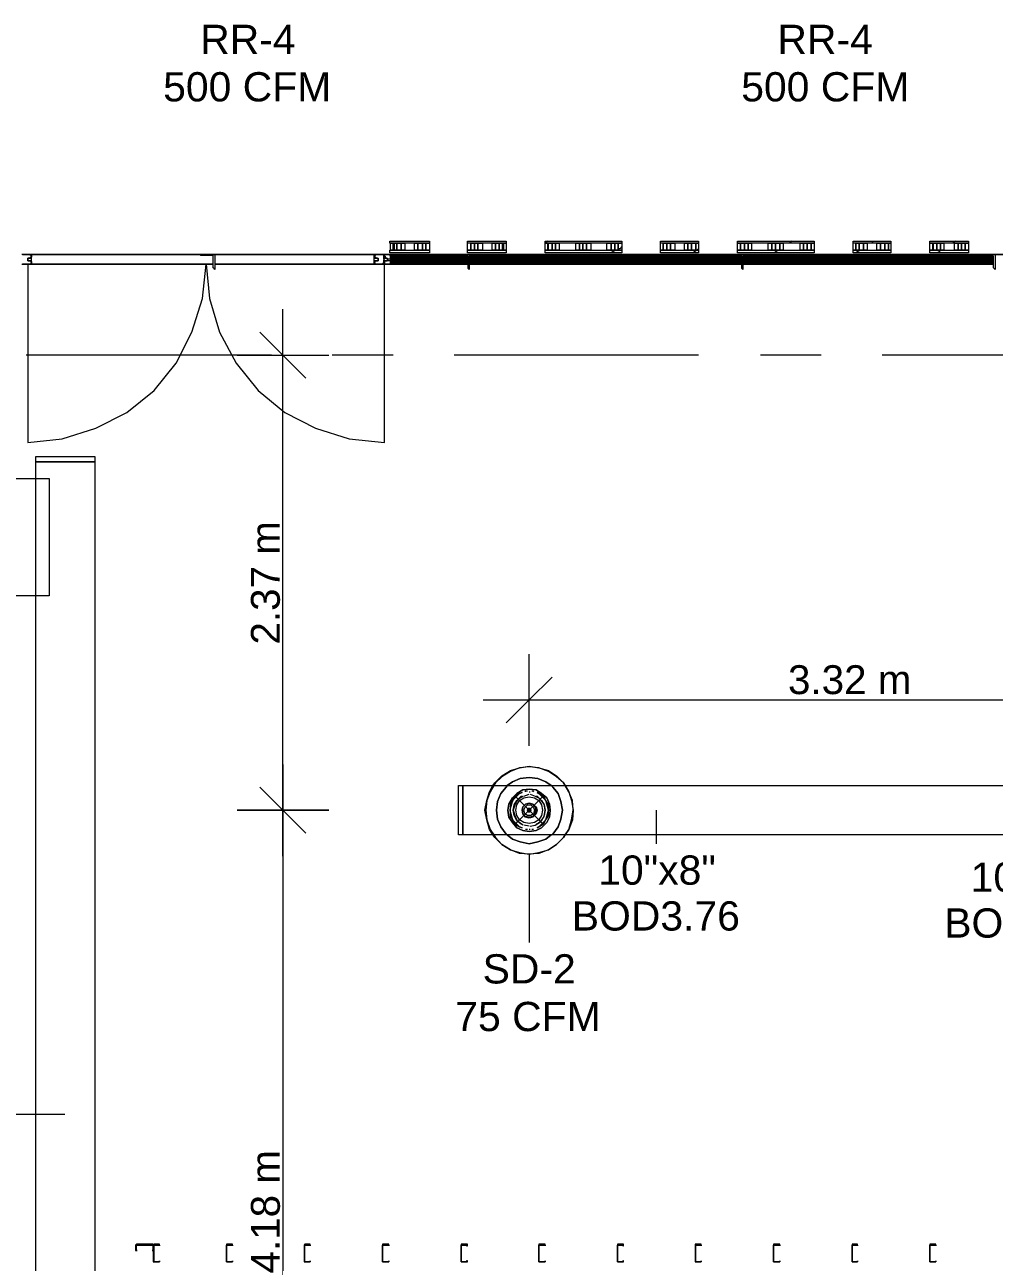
# Model space of a CAD drawing. Header units: metres. Extents: x -2 to 237, y -8 to 52.
# Drawn here: x 37.57 to 42.6, y 27.64 to 34.07 of the extents above; entities that cross this region are included whole.
import ezdxf

# ---------------------------------------------------------------- set-up
doc = ezdxf.new("R2010")
doc.units = ezdxf.units.M
doc.layers.add('HVAC - Ductos', color=5, linetype='Continuous', lineweight=0)
doc.layers.add('PDF2_Text', color=7, linetype='Continuous', lineweight=0)
doc.layers.add('PDF2_Geometry', color=7, linetype='Continuous', lineweight=0, true_color=0xaaaaaa)
doc.layers.add('PDF2_Solid Fills', color=7, linetype='Continuous', lineweight=0, true_color=0xffffff)
doc.styles.add('PDF Helvetica', font='')
doc.styles.get('PDF Helvetica').set_extended_font_data('Helvetica')

msp = doc.modelspace()

# ---------------------------------------------------------------- hatches: boundary and pattern name
at = {"layer": 'PDF2_Solid Fills', "lineweight": 0, "transparency": 33554559}
h = msp.add_hatch(color=256, dxfattribs=at)
h.paths.add_polyline_path([(38.2423, 27.7329), (38.2698, 27.7283), (38.2698, 27.7329)])
h.paths.add_polyline_path([(38.2423, 27.7283), (38.2377, 27.7283), (38.2377, 27.6413)])

# ---------------------------------------------------------------- linework, layer by layer
at = {"layer": 'HVAC - Ductos', "lineweight": 0}
for points in [[(38.9112, 29.7488), (38.9112, 32.5895)], [(38.7921, 32.4704), (38.9112, 32.3513), (39.0304, 32.2321)], [(38.673, 32.3513), (38.9112, 32.3513), (39.1495, 32.3513)], [(40.1895, 30.3216), (40.1895, 30.5599), (40.1895, 30.7981)], [(40.3087, 30.679), (40.1895, 30.5599), (40.0704, 30.4407)], [(39.9513, 30.5599), (43.5113, 30.5599), (45.6876, 30.5599), (46.668, 30.5599)], [(38.9112, 30.2254), (38.9112, 25.575)], [(40.0017, 30.1154), (40.0108, 30.1292), (40.0475, 30.1658), (40.0933, 30.1933), (40.1391, 30.207), (40.1895, 30.2162), (40.2399, 30.207), (40.2903, 30.1933), (40.3315, 30.1658), (40.3682, 30.1292), (40.3774, 30.1154), (40.3682, 30.1292), (40.3315, 30.1612), (40.2903, 30.1888), (40.2399, 30.207), (40.1895, 30.2116), (40.1391, 30.207), (40.0933, 30.1888), (40.0475, 30.1612), (40.0154, 30.1292), (40.0062, 30.1154)], [(40.0017, 29.8589), (39.9834, 29.8863), (39.9696, 29.9367), (39.9604, 29.9871), (39.9696, 30.0375), (39.9834, 30.0834), (40.0017, 30.1154)], [(40.0062, 30.1154), (39.988, 30.0834), (39.9696, 30.0375), (39.965, 29.9871), (39.9696, 29.9367), (39.988, 29.8863), (40.0062, 29.8589)], [(40.1712, 30.0834), (40.1712, 30.088), (40.1803, 30.088)], [(40.2033, 30.088), (40.2079, 30.088), (40.2125, 30.0834)], [(40.0933, 30.0192), (40.0979, 30.0283)], [(40.1025, 30.0329), (40.1071, 30.0375)], [(40.13, 30.0421), (40.1163, 30.0192), (40.1071, 29.9871), (40.1117, 30.0146), (40.1254, 30.0375), (40.1483, 30.0604), (40.1529, 30.0604)], [(40.1117, 30.0467), (40.1117, 30.0513), (40.1163, 30.0559)], [(40.1345, 30.0467), (40.1575, 30.0604)], [(40.162, 30.0604), (40.1895, 30.0696)], [(40.1895, 30.0834), (40.1941, 30.0834)], [(40.1941, 30.0696), (40.2216, 30.0604), (40.2491, 30.0467)], [(40.2262, 30.0604), (40.2307, 30.0604), (40.2537, 30.0375), (40.2674, 30.0146), (40.272, 29.9871), (40.2674, 30.0192), (40.2491, 30.0421)], [(40.2674, 30.0559), (40.2674, 30.0513), (40.272, 30.0467)], [(40.2766, 30.0375), (40.2766, 30.0329)], [(40.2811, 30.0283), (40.2857, 30.0192)], [(40.0933, 30.0192), (40.0933, 30.0192)], [(40.0979, 29.9459), (40.0933, 29.9505), (40.0933, 29.9551)], [(40.1529, 29.9139), (40.1483, 29.9139), (40.1254, 29.9321), (40.1117, 29.9597), (40.1071, 29.9871), (40.1163, 29.9551), (40.13, 29.9276)], [(40.1941, 29.9047), (40.2216, 29.9093), (40.2491, 29.9276), (40.2674, 29.9551), (40.272, 29.9871), (40.2674, 29.9597), (40.2537, 29.9321), (40.2307, 29.9139), (40.2262, 29.9139)], [(40.2857, 29.9551), (40.2857, 29.9505), (40.2811, 29.9459)], [(40.2857, 30.0192), (40.2857, 30.0192)], [(40.8493, 29.9871), (40.8493, 29.8131)], [(40.1071, 29.9367), (40.1025, 29.9367)], [(40.1163, 29.9184), (40.1117, 29.923), (40.1117, 29.9276)], [(40.1575, 29.9093), (40.1345, 29.9276)], [(40.1895, 29.9047), (40.162, 29.9093)], [(40.272, 29.9276), (40.2674, 29.923), (40.2674, 29.9184)], [(40.2766, 29.9367), (40.2766, 29.9367)], [(40.0062, 29.8589), (40.0154, 29.8451), (40.0475, 29.8085), (40.0933, 29.781), (40.1391, 29.7672), (40.1895, 29.758), (40.2399, 29.7672), (40.2903, 29.781), (40.3315, 29.8085), (40.3682, 29.8451), (40.3774, 29.8589), (40.3682, 29.8451), (40.3315, 29.8085), (40.2903, 29.781), (40.2399, 29.7626), (40.1895, 29.758), (40.1391, 29.7626), (40.0933, 29.781), (40.0475, 29.8085), (40.0108, 29.8451), (40.0017, 29.8589)], [(40.1712, 29.8863), (40.1712, 29.8863)], [(40.1803, 29.8863), (40.1712, 29.8863)], [(40.1941, 29.8863), (40.1895, 29.8863)], [(40.2125, 29.8863), (40.2079, 29.8863), (40.2033, 29.8863)], [(40.1895, 29.758), (40.1895, 29.2999)], [(37.7796, 28.4065), (36.9319, 28.4065)]]:
    msp.add_lwpolyline(points, dxfattribs=at)
for points in [[(37.9353, 31.7969), (37.6284, 31.7969), (37.6284, 31.8244), (37.9353, 31.8244)], [(37.6284, 25.1168), (37.6284, 31.7969), (37.9353, 31.7969), (37.9353, 25.1168)], [(37.2572, 31.7099), (37.6971, 31.7099), (37.6971, 31.1005), (37.2572, 31.1005)], [(40.3041, 30.1154), (40.2766, 30.1338), (40.2353, 30.1521), (40.1895, 30.1566), (40.1437, 30.1521), (40.1025, 30.1338), (40.075, 30.1154), (40.1025, 30.1338), (40.1437, 30.1521), (40.1895, 30.1566), (40.2353, 30.1521), (40.2766, 30.1338)], [(39.0304, 29.868), (38.9112, 29.9871), (38.7921, 30.1063), (38.9112, 29.9871)], [(39.8459, 30.1154), (39.8459, 29.8589), (39.823, 29.8589), (39.823, 30.1154)], [(43.0073, 29.8589), (39.8459, 29.8589), (39.8459, 30.1154), (43.0073, 30.1154)], [(40.0246, 30.0329), (40.0429, 30.0742), (40.0704, 30.1063), (40.075, 30.1154), (40.0704, 30.1063), (40.0429, 30.0742), (40.0246, 30.0329), (40.02, 29.9871), (40.0246, 29.9413), (40.02, 29.9871)], [(40.1254, 30.0742), (40.1025, 30.0513), (40.0842, 30.0192), (40.0796, 29.9871), (40.0842, 29.9505), (40.0796, 29.9871), (40.0842, 30.0192), (40.1025, 30.0513), (40.1254, 30.0742), (40.1575, 30.0925), (40.1895, 30.0971), (40.2262, 30.0925), (40.1895, 30.0971), (40.1575, 30.0925)], [(40.2995, 29.9871), (40.2949, 30.0192), (40.2811, 30.0513), (40.2537, 30.0742), (40.2262, 30.0925), (40.2537, 30.0742), (40.2811, 30.0513), (40.2949, 30.0192), (40.2995, 29.9871), (40.2949, 29.9505)], [(40.3132, 30.1063), (40.3407, 30.0742), (40.3545, 30.0329), (40.3636, 29.9871), (40.3545, 29.9413), (40.3407, 29.9001), (40.3132, 29.8635), (40.3041, 29.8589), (40.3132, 29.8635), (40.3407, 29.9001), (40.3545, 29.9413), (40.3636, 29.9871), (40.3545, 30.0329), (40.3407, 30.0742), (40.3132, 30.1063), (40.3041, 30.1154)], [(40.3958, 30.0834), (40.4094, 30.0375), (40.4186, 29.9871), (40.414, 29.9367), (40.3958, 29.8863), (40.3774, 29.8589), (40.3958, 29.8863), (40.4094, 29.9367), (40.4186, 29.9871), (40.414, 30.0375), (40.3958, 30.0834), (40.3774, 30.1154)], [(40.0933, 29.9871), (40.0933, 30.0101), (40.1025, 30.0375), (40.1208, 30.0559), (40.1391, 30.0742), (40.1529, 30.0788), (40.1391, 30.0742), (40.1163, 30.0604), (40.1025, 30.0375), (40.0933, 30.0146), (40.0887, 29.9871), (40.0933, 29.9597), (40.1025, 29.9367), (40.1163, 29.9139), (40.1391, 29.9001), (40.1529, 29.8955), (40.1391, 29.9001), (40.1208, 29.9184), (40.1025, 29.9367), (40.0933, 29.9597)], [(40.1254, 30.0146), (40.1391, 30.0375), (40.162, 30.0513), (40.1895, 30.0559), (40.217, 30.0513), (40.2399, 30.0375), (40.2537, 30.0146), (40.2583, 29.9871), (40.2537, 29.9597), (40.2399, 29.9367), (40.217, 29.923), (40.1895, 29.9184), (40.162, 29.923), (40.1391, 29.9367), (40.1254, 29.9597), (40.1208, 29.9871)], [(40.1575, 30.0055), (40.1529, 29.9871), (40.1575, 30.0055), (40.1712, 30.0192), (40.1895, 30.0237), (40.2079, 30.0192), (40.2262, 30.0055), (40.2307, 29.9871), (40.2216, 30.0055), (40.2079, 30.0192), (40.1895, 30.0237), (40.1712, 30.0192)], [(40.1575, 30.0055), (40.1529, 29.9871), (40.1575, 30.0055), (40.1712, 30.0192), (40.1895, 30.0237), (40.2079, 30.0192), (40.2216, 30.0055), (40.2262, 29.9871), (40.2216, 30.0055), (40.2079, 30.0192), (40.1895, 30.0237), (40.1712, 30.0192)], [(40.2307, 29.8955), (40.2399, 29.9001), (40.2629, 29.9139), (40.2766, 29.9367), (40.2903, 29.9597), (40.2903, 29.9871), (40.2903, 30.0146), (40.2766, 30.0375), (40.2629, 30.0604), (40.2399, 30.0742), (40.2307, 30.0788), (40.2399, 30.0742), (40.2583, 30.0559), (40.2766, 30.0375), (40.2857, 30.0101), (40.2903, 29.9871), (40.2857, 29.9597), (40.2766, 29.9367), (40.2583, 29.9184), (40.2399, 29.9001)], [(39.1495, 29.9871), (38.9112, 29.9871), (38.673, 29.9871), (38.9112, 29.9871)], [(40.2216, 29.9688), (40.2307, 29.9871), (40.2262, 29.9688), (40.2079, 29.9505), (40.1895, 29.9459), (40.1712, 29.9505), (40.1575, 29.9688), (40.1529, 29.9871), (40.1575, 29.9688), (40.1712, 29.9551), (40.1895, 29.9505), (40.2079, 29.9551)], [(40.2216, 29.9688), (40.2262, 29.9871), (40.2216, 29.9688), (40.2079, 29.9551), (40.1895, 29.9505), (40.1712, 29.9551), (40.1575, 29.9688), (40.1529, 29.9871), (40.1575, 29.9688), (40.1712, 29.9551), (40.1895, 29.9505), (40.2079, 29.9551)], [(40.1666, 30.0009), (40.1803, 30.0146), (40.1987, 30.0146), (40.2125, 30.0009), (40.217, 29.9871), (40.2125, 29.9688), (40.1987, 29.9597), (40.1803, 29.9597), (40.1666, 29.9688), (40.162, 29.9871)], [(40.1849, 29.9963), (40.1803, 29.9871), (40.1849, 29.9963), (40.1941, 29.9963), (40.1987, 29.9871), (40.1941, 29.9963)], [(40.1941, 29.978), (40.1987, 29.9871), (40.1941, 29.978), (40.1849, 29.978), (40.1803, 29.9871), (40.1849, 29.978)], [(40.0704, 29.8635), (40.0429, 29.9001), (40.0246, 29.9413), (40.0429, 29.9001), (40.0704, 29.8635), (40.075, 29.8589)], [(40.1025, 29.923), (40.1254, 29.8955), (40.1575, 29.8817), (40.1254, 29.8955), (40.1025, 29.923), (40.0842, 29.9505)], [(40.2262, 29.8817), (40.2537, 29.8955), (40.2811, 29.923), (40.2949, 29.9505), (40.2811, 29.923), (40.2537, 29.8955), (40.2262, 29.8817), (40.1895, 29.8772), (40.1575, 29.8817), (40.1895, 29.8772)], [(40.075, 29.8589), (40.1025, 29.8359), (40.1437, 29.8222), (40.1895, 29.8131), (40.2353, 29.8222), (40.2766, 29.8359), (40.3041, 29.8589), (40.2766, 29.8359), (40.2353, 29.8222), (40.1895, 29.8131), (40.1437, 29.8222), (40.1025, 29.8359)]]:
    msp.add_lwpolyline(points, close=True, dxfattribs=at)
at = {"layer": 'PDF2_Geometry', "lineweight": 0}
for points in [[(39.4656, 32.9332), (39.4656, 32.9423), (39.6718, 32.9423), (39.6718, 32.9332)], [(39.4702, 32.9332), (39.4885, 32.9332), (39.4885, 32.8965), (39.4702, 32.8965)], [(39.5023, 32.9332), (39.5023, 32.8965), (39.484, 32.8965), (39.484, 32.9332)], [(39.5252, 32.9332), (39.5252, 32.8965), (39.5023, 32.8965), (39.5023, 32.9332)], [(39.5435, 32.9332), (39.5435, 32.8965), (39.5252, 32.8965), (39.5252, 32.9332)], [(39.6122, 32.9332), (39.6122, 32.8965), (39.5939, 32.8965), (39.5939, 32.9332)], [(39.6351, 32.9332), (39.6351, 32.8965), (39.6122, 32.8965), (39.6122, 32.9332)], [(39.6535, 32.9332), (39.6535, 32.8965), (39.6351, 32.8965), (39.6351, 32.9332)], [(39.6535, 32.9332), (39.6718, 32.9332), (39.6718, 32.8965), (39.6535, 32.8965)], [(39.8688, 32.9332), (39.8688, 32.9423), (40.0704, 32.9423), (40.0704, 32.9332)], [(39.9054, 32.9332), (39.9054, 32.8965), (39.8871, 32.8965), (39.8871, 32.9332)], [(39.9238, 32.9332), (39.9238, 32.8965), (39.9054, 32.8965), (39.9054, 32.9332)], [(39.9467, 32.9332), (39.9467, 32.8965), (39.9238, 32.8965), (39.9238, 32.9332)], [(40.0154, 32.9332), (40.0154, 32.8965), (39.9971, 32.8965), (39.9971, 32.9332)], [(40.0338, 32.9332), (40.0338, 32.8965), (40.0154, 32.8965), (40.0154, 32.9332)], [(40.0566, 32.9332), (40.0566, 32.8965), (40.0338, 32.8965), (40.0338, 32.9332)], [(40.0521, 32.9332), (40.0704, 32.9332), (40.0704, 32.8965), (40.0521, 32.8965)], [(40.272, 32.9332), (40.272, 32.9423), (40.6707, 32.9423), (40.6707, 32.9332)], [(40.272, 32.9332), (40.2857, 32.9332), (40.2857, 32.8965), (40.272, 32.8965)], [(40.3087, 32.9332), (40.3087, 32.8965), (40.2903, 32.8965), (40.2903, 32.9332)], [(40.327, 32.9332), (40.327, 32.8965), (40.3087, 32.8965), (40.3087, 32.9332)], [(40.3453, 32.9332), (40.3453, 32.8965), (40.327, 32.8965), (40.327, 32.9332)], [(40.4507, 32.9332), (40.4507, 32.8965), (40.4324, 32.8965), (40.4324, 32.9332)], [(40.469, 32.9332), (40.469, 32.8965), (40.4507, 32.8965), (40.4507, 32.9332)], [(40.4874, 32.9332), (40.4874, 32.8965), (40.469, 32.8965), (40.469, 32.9332)], [(40.5102, 32.9332), (40.5102, 32.8965), (40.4874, 32.8965), (40.4874, 32.9332)], [(40.6156, 32.9332), (40.6156, 32.8965), (40.5927, 32.8965), (40.5927, 32.9332)], [(40.634, 32.9332), (40.634, 32.8965), (40.6156, 32.8965), (40.6156, 32.9332)], [(40.6523, 32.9332), (40.6523, 32.8965), (40.634, 32.8965), (40.634, 32.9332)], [(40.6523, 32.9332), (40.6707, 32.9332), (40.6707, 32.8965), (40.6523, 32.8965)], [(40.8722, 32.9332), (40.8722, 32.9423), (41.0692, 32.9423), (41.0692, 32.9332)], [(40.9043, 32.9332), (40.9043, 32.8965), (40.8859, 32.8965), (40.8859, 32.9332)], [(40.9226, 32.9332), (40.9226, 32.8965), (40.9043, 32.8965), (40.9043, 32.9332)], [(40.9456, 32.9332), (40.9456, 32.8965), (40.9226, 32.8965), (40.9226, 32.9332)], [(41.0142, 32.9332), (41.0142, 32.8965), (40.9959, 32.8965), (40.9959, 32.9332)], [(41.0326, 32.9332), (41.0326, 32.8965), (41.0142, 32.8965), (41.0142, 32.9332)], [(41.0554, 32.9332), (41.0554, 32.8965), (41.0326, 32.8965), (41.0326, 32.9332)], [(41.0554, 32.9332), (41.0692, 32.9332), (41.0692, 32.8965), (41.0554, 32.8965)], [(41.2708, 32.9332), (41.2708, 32.9423), (41.6694, 32.9423), (41.6694, 32.9332)], [(41.2708, 32.9332), (41.2845, 32.9332), (41.2845, 32.8965), (41.2708, 32.8965)], [(41.3075, 32.9332), (41.3075, 32.8965), (41.2891, 32.8965), (41.2891, 32.9332)], [(41.3258, 32.9332), (41.3258, 32.8965), (41.3075, 32.8965), (41.3075, 32.9332)], [(41.3441, 32.9332), (41.3441, 32.8965), (41.3258, 32.8965), (41.3258, 32.9332)], [(41.4495, 32.9332), (41.4495, 32.8965), (41.4311, 32.8965), (41.4311, 32.9332)], [(41.4678, 32.9332), (41.4678, 32.8965), (41.4495, 32.8965), (41.4495, 32.9332)], [(41.4908, 32.9332), (41.4908, 32.8965), (41.4678, 32.8965), (41.4678, 32.9332)], [(41.5091, 32.9332), (41.5091, 32.8965), (41.4908, 32.8965), (41.4908, 32.9332)], [(41.6144, 32.9332), (41.6144, 32.8965), (41.5961, 32.8965), (41.5961, 32.9332)], [(41.6328, 32.9332), (41.6328, 32.8965), (41.6144, 32.8965), (41.6144, 32.9332)], [(41.6511, 32.9332), (41.6511, 32.8965), (41.6328, 32.8965), (41.6328, 32.9332)], [(41.6556, 32.9332), (41.6694, 32.9332), (41.6694, 32.8965), (41.6556, 32.8965)], [(41.871, 32.9332), (41.871, 32.9423), (42.068, 32.9423), (42.068, 32.9332)], [(41.9031, 32.9332), (41.9031, 32.8965), (41.8847, 32.8965), (41.8847, 32.9332)], [(41.926, 32.9332), (41.926, 32.8965), (41.9031, 32.8965), (41.9031, 32.9332)], [(41.9443, 32.9332), (41.9443, 32.8965), (41.926, 32.8965), (41.926, 32.9332)], [(42.013, 32.9332), (42.013, 32.8965), (41.9947, 32.8965), (41.9947, 32.9332)], [(42.036, 32.9332), (42.036, 32.8965), (42.013, 32.8965), (42.013, 32.9332)], [(42.0543, 32.9332), (42.0543, 32.8965), (42.036, 32.8965), (42.036, 32.9332)], [(42.0543, 32.9332), (42.068, 32.9332), (42.068, 32.8965), (42.0543, 32.8965)], [(42.2696, 32.9332), (42.2696, 32.9423), (42.4712, 32.9423), (42.4712, 32.9332)], [(42.2696, 32.9332), (42.2834, 32.9332), (42.2834, 32.8965), (42.2696, 32.8965)], [(42.3063, 32.9332), (42.3063, 32.8965), (42.288, 32.8965), (42.288, 32.9332)], [(42.3246, 32.9332), (42.3246, 32.8965), (42.3063, 32.8965), (42.3063, 32.9332)], [(42.3429, 32.9332), (42.3429, 32.8965), (42.3246, 32.8965), (42.3246, 32.9332)], [(42.4163, 32.9332), (42.4163, 32.8965), (42.3979, 32.8965), (42.3979, 32.9332)], [(42.4345, 32.9332), (42.4345, 32.8965), (42.4163, 32.8965), (42.4163, 32.9332)], [(42.4529, 32.9332), (42.4529, 32.8965), (42.4345, 32.8965), (42.4345, 32.9332)], [(42.4529, 32.9332), (42.4712, 32.9332), (42.4712, 32.8965), (42.4529, 32.8965)], [(38.5585, 32.7957), (38.5539, 32.8003), (38.5493, 32.8049), (38.5493, 32.869), (38.4897, 32.869), (38.4851, 32.869), (38.4805, 32.8736), (38.5585, 32.8736)], [(39.4519, 32.8461), (39.4519, 32.8415), (39.4427, 32.8415), (39.4427, 32.837), (39.4381, 32.837), (39.4381, 32.8415), (39.4427, 32.8415), (39.4381, 32.8415), (39.4381, 32.8232), (39.4702, 32.8232), (39.4656, 32.8232), (39.4656, 32.8278), (39.4656, 32.8232), (39.461, 32.8232), (39.4381, 32.8232), (39.4381, 32.8278), (39.4381, 32.8324), (39.4427, 32.8324), (39.4381, 32.8324), (39.4381, 32.837), (39.4427, 32.837), (39.4427, 32.8415), (39.4519, 32.8415), (39.4564, 32.8461), (39.4564, 32.8507), (39.4519, 32.8507), (39.4519, 32.8553), (39.4427, 32.8553), (39.4427, 32.8599), (39.4427, 32.8644), (39.4427, 32.8599), (39.4381, 32.8599), (39.4381, 32.8644), (39.4427, 32.8644), (39.4381, 32.8644), (39.4381, 32.869), (39.4381, 32.8736), (39.461, 32.8736), (39.4656, 32.8736), (39.4656, 32.869), (39.4656, 32.8736), (39.4702, 32.8736), (39.4381, 32.8736), (39.4381, 32.8553), (39.4427, 32.8553), (39.4381, 32.8553), (39.4381, 32.8599), (39.4427, 32.8599), (39.4427, 32.8553), (39.4519, 32.8553), (39.4519, 32.8507)], [(39.4656, 32.8828), (39.4656, 32.8965), (39.6718, 32.8965), (39.6718, 32.8828)], [(39.878, 32.7957), (39.8734, 32.8003), (39.8734, 32.8049), (39.8734, 32.8644), (39.8092, 32.8644), (39.8047, 32.869), (39.8001, 32.8736), (39.878, 32.8736)], [(39.8688, 32.8828), (39.8688, 32.8965), (40.0704, 32.8965), (40.0704, 32.8828)], [(40.7714, 32.869), (39.878, 32.869)], [(40.7714, 32.8644), (39.878, 32.8644)], [(40.7714, 32.8599), (39.878, 32.8599)], [(40.7714, 32.8599), (39.878, 32.8599)], [(40.7714, 32.8553), (39.878, 32.8553)], [(40.272, 32.8828), (40.272, 32.8965), (40.6707, 32.8965), (40.6707, 32.8828)], [(40.7714, 32.8736), (42.1047, 32.8736), (43.438, 32.8736), (44.7758, 32.8736), (43.438, 32.8736), (42.1047, 32.8736)], [(41.225, 32.869), (40.7714, 32.869)], [(41.2937, 32.8599), (40.7714, 32.8599)], [(40.8722, 32.8828), (40.8722, 32.8965), (41.0692, 32.8965), (41.0692, 32.8828)], [(41.2983, 32.7957), (41.2937, 32.8003), (41.2937, 32.8049), (41.2937, 32.8644), (41.2296, 32.8644), (41.225, 32.869), (41.2205, 32.8736), (41.2983, 32.8736)], [(41.2708, 32.8828), (41.2708, 32.8965), (41.6694, 32.8965), (41.6694, 32.8828)], [(42.1047, 32.869), (41.2983, 32.869)], [(42.1047, 32.8644), (41.2983, 32.8644)], [(42.1047, 32.8599), (41.2983, 32.8599)], [(42.1047, 32.8599), (41.2983, 32.8599)], [(42.1047, 32.8553), (41.2983, 32.8553)], [(41.871, 32.8828), (41.871, 32.8965), (42.068, 32.8965), (42.068, 32.8828)], [(42.5995, 32.8599), (42.1047, 32.8599)], [(42.2696, 32.8828), (42.2696, 32.8965), (42.4712, 32.8965), (42.4712, 32.8828)], [(42.6087, 32.7957), (42.6041, 32.8003), (42.5995, 32.8049), (42.5995, 32.8644), (42.5399, 32.8644), (42.5353, 32.869), (42.5307, 32.8736), (42.6087, 32.8736)], [(39.4702, 32.8324), (39.8734, 32.8324)], [(40.7714, 32.8415), (39.878, 32.8415)], [(40.7714, 32.837), (39.878, 32.837)], [(40.7714, 32.8324), (39.878, 32.8324)], [(40.7714, 32.8232), (39.878, 32.8232)], [(40.7714, 32.8324), (41.2937, 32.8324)], [(42.1047, 32.8415), (41.2983, 32.8415)], [(42.1047, 32.837), (41.2983, 32.837)], [(42.1047, 32.8324), (41.2983, 32.8324)], [(42.1047, 32.8232), (41.2983, 32.8232)], [(42.1047, 32.8324), (42.5995, 32.8324)], [(38.2377, 27.7009), (38.2377, 27.7283), (38.2377, 27.7329), (38.1507, 27.7329), (38.1461, 27.7283), (38.1461, 27.7009), (38.1553, 27.7009), (38.1507, 27.7009), (38.1507, 27.7283), (38.2377, 27.7283), (38.2377, 27.7009), (38.2332, 27.7009)], [(38.2698, 27.7329), (38.2423, 27.7329), (38.2377, 27.7283), (38.2377, 27.6413), (38.2423, 27.6413), (38.2698, 27.6413), (38.2698, 27.6459), (38.2698, 27.6413), (38.2423, 27.6413), (38.2423, 27.7283), (38.2698, 27.7283), (38.2698, 27.7237)], [(38.6501, 27.7329), (38.618, 27.7329), (38.618, 27.7283), (38.618, 27.6413), (38.6501, 27.6413), (38.6501, 27.6459), (38.6501, 27.6413), (38.618, 27.6413), (38.618, 27.7283), (38.6501, 27.7283), (38.6501, 27.7237)], [(39.0533, 27.7329), (39.0258, 27.7329), (39.0212, 27.7283), (39.0212, 27.6413), (39.0258, 27.6413), (39.0533, 27.6413), (39.0533, 27.6459), (39.0533, 27.6413), (39.0258, 27.6413), (39.0258, 27.7283), (39.0533, 27.7283), (39.0533, 27.7237)], [(39.461, 27.7329), (39.429, 27.7329), (39.429, 27.7283), (39.429, 27.6413), (39.461, 27.6413), (39.461, 27.6459), (39.461, 27.6413), (39.429, 27.6413), (39.429, 27.7283), (39.461, 27.7283), (39.461, 27.7237)], [(39.8688, 27.7329), (39.8368, 27.7329), (39.8368, 27.7283), (39.8368, 27.6413), (39.8688, 27.6413), (39.8688, 27.6459), (39.8642, 27.6459), (39.8642, 27.6413), (39.8368, 27.6413), (39.8368, 27.7283), (39.8642, 27.7283), (39.8642, 27.7237), (39.8688, 27.7237)], [(40.272, 27.7329), (40.2445, 27.7329), (40.2399, 27.7329), (40.2399, 27.7283), (40.2399, 27.6413), (40.2445, 27.6413), (40.272, 27.6413), (40.272, 27.6459), (40.272, 27.6413), (40.2445, 27.6413), (40.2399, 27.6413), (40.2399, 27.7283), (40.2445, 27.7283), (40.272, 27.7283), (40.272, 27.7237)], [(40.6798, 27.7329), (40.6477, 27.7329), (40.6477, 27.7283), (40.6477, 27.6413), (40.6798, 27.6413), (40.6798, 27.6459), (40.6752, 27.6459), (40.6752, 27.6413), (40.6477, 27.6413), (40.6477, 27.7283), (40.6752, 27.7283), (40.6752, 27.7237), (40.6798, 27.7237)], [(41.083, 27.7329), (41.0554, 27.7329), (41.0509, 27.7329), (41.0509, 27.7283), (41.0509, 27.6413), (41.0554, 27.6413), (41.083, 27.6413), (41.083, 27.6459), (41.083, 27.6413), (41.0554, 27.6413), (41.0554, 27.7283), (41.083, 27.7283), (41.083, 27.7237)], [(41.4908, 27.7329), (41.4587, 27.7329), (41.4587, 27.7283), (41.4587, 27.6413), (41.4908, 27.6413), (41.4908, 27.6459), (41.4908, 27.6413), (41.4587, 27.6413), (41.4587, 27.7283), (41.4908, 27.7283), (41.4908, 27.7237)], [(41.8939, 27.7329), (41.8665, 27.7329), (41.8665, 27.7283), (41.8665, 27.6413), (41.8939, 27.6413), (41.8939, 27.6459), (41.8939, 27.6413), (41.8665, 27.6413), (41.8665, 27.7283), (41.8939, 27.7283), (41.8939, 27.7237)], [(42.3017, 27.7329), (42.2742, 27.7329), (42.2696, 27.7329), (42.2696, 27.7283), (42.2696, 27.6413), (42.2742, 27.6413), (42.3017, 27.6413), (42.3017, 27.6459), (42.3017, 27.6413), (42.2742, 27.6413), (42.2696, 27.6413), (42.2696, 27.7283), (42.2742, 27.7283), (42.3017, 27.7283), (42.3017, 27.7237)]]:
    msp.add_lwpolyline(points, close=True, dxfattribs=at)
for points in [[(39.8688, 32.8965), (39.8688, 32.9332)], [(39.8871, 32.9332), (39.8871, 32.8965), (39.8688, 32.8965)], [(39.8871, 32.9332), (39.8688, 32.9332)], [(40.2857, 32.9423), (40.272, 32.9332), (40.272, 32.9286)], [(40.6707, 32.9148), (40.6615, 32.9057), (40.6523, 32.9011)], [(40.8722, 32.8965), (40.8722, 32.9332)], [(40.8859, 32.9332), (40.8859, 32.8965), (40.8722, 32.8965)], [(40.8859, 32.9332), (40.8722, 32.9332)], [(41.5549, 32.9423), (41.5411, 32.9332)], [(41.871, 32.8965), (41.871, 32.9332)], [(41.8847, 32.9332), (41.8847, 32.8965), (41.871, 32.8965)], [(41.8847, 32.9332), (41.871, 32.9332)], [(41.9764, 32.9423), (41.9672, 32.9332)], [(42.4025, 32.9423), (42.3887, 32.9332)], [(37.5551, 32.8232), (37.6054, 32.8232), (37.6054, 32.8415), (37.6009, 32.8415), (37.6009, 32.837), (37.6009, 32.8415), (37.5871, 32.8415), (37.5871, 32.8461), (37.5871, 32.8507), (37.5871, 32.8553), (37.6009, 32.8553), (37.6009, 32.8599), (37.6009, 32.8553), (37.6054, 32.8553), (37.6054, 32.8736), (37.5551, 32.8736)], [(37.5596, 32.8736), (37.6009, 32.8736), (37.6009, 32.869), (37.6009, 32.8736), (37.6054, 32.8736), (37.6054, 32.869), (37.6009, 32.869), (37.6054, 32.869), (37.6054, 32.8599), (37.6009, 32.8599), (37.6009, 32.8553), (37.5963, 32.8553), (37.5871, 32.8553), (37.5871, 32.8507), (37.5871, 32.8415), (37.5963, 32.8415), (37.6009, 32.8415), (37.6009, 32.837), (37.6054, 32.837), (37.6054, 32.8278), (37.6009, 32.8278), (37.6054, 32.8278), (37.6054, 32.8232), (37.6009, 32.8232), (37.6009, 32.8278), (37.6009, 32.8232), (37.5596, 32.8232)], [(37.6054, 32.8415), (37.5871, 32.8415), (37.5871, 32.8553), (37.6054, 32.8553)], [(39.3832, 32.8736), (37.6054, 32.8736), (39.3832, 32.8736), (39.3832, 32.8232), (39.4381, 32.8232), (39.4381, 32.8461), (39.4336, 32.8461), (39.4336, 32.8278), (39.4336, 32.8232), (39.429, 32.8232), (39.429, 32.8278), (39.4336, 32.8278), (39.429, 32.8278), (39.429, 32.8232), (39.3923, 32.8232), (39.3923, 32.8278), (39.3878, 32.8278), (39.3878, 32.8232), (39.3878, 32.8278), (39.3878, 32.837), (39.3923, 32.837), (39.3923, 32.8415), (39.4015, 32.8415), (39.406, 32.8415), (39.406, 32.8507), (39.4015, 32.8553), (39.3923, 32.8553), (39.3923, 32.8599), (39.3878, 32.8599), (39.3878, 32.869), (39.3878, 32.8736), (39.3878, 32.869), (39.3923, 32.869), (39.3923, 32.8736), (39.429, 32.8736), (39.4336, 32.8736), (39.4336, 32.869), (39.4336, 32.8507), (39.4381, 32.8507), (39.4381, 32.8736), (39.3832, 32.8736), (39.3832, 32.8553), (39.3878, 32.8553), (39.3878, 32.8599), (39.3923, 32.8599), (39.3923, 32.8553), (39.4015, 32.8553), (39.406, 32.8507), (39.406, 32.8461), (39.4015, 32.8415), (39.3923, 32.8415), (39.3923, 32.837), (39.3878, 32.837), (39.3878, 32.8415), (39.3832, 32.8415), (39.3832, 32.8232), (38.5585, 32.8232), (39.3832, 32.8232)], [(37.6054, 32.8232), (38.5493, 32.8232), (37.6054, 32.8232), (37.6054, 32.8736)], [(39.3832, 32.8553), (39.406, 32.8553), (39.406, 32.8415), (39.3832, 32.8415)], [(39.8734, 32.8232), (39.4702, 32.8232), (39.4702, 32.8415), (39.4564, 32.8415), (39.4564, 32.8507), (39.4702, 32.8507), (39.4702, 32.8553), (39.4702, 32.8736), (40.7714, 32.8736), (39.4702, 32.8736), (39.8001, 32.8736)], [(39.8734, 32.8553), (39.4702, 32.8553), (39.4702, 32.8599), (39.8734, 32.8599), (39.4702, 32.8599), (39.8734, 32.8599), (39.4702, 32.8599), (39.4702, 32.8553), (39.8734, 32.8553), (39.4702, 32.8553), (39.4702, 32.8736), (40.7714, 32.8736), (39.4702, 32.8736), (39.4702, 32.869), (39.8047, 32.869), (39.4702, 32.869), (39.4702, 32.8644), (39.8734, 32.8644), (39.4702, 32.8644), (39.8734, 32.8644)], [(39.4702, 32.8644), (39.4702, 32.8644)], [(39.4702, 32.8553), (39.4702, 32.8553)], [(39.4702, 32.8553), (39.4702, 32.8507), (39.8734, 32.8507)], [(39.4702, 32.8507), (39.4702, 32.8461), (39.8734, 32.8461)], [(39.878, 32.8736), (40.7714, 32.8736), (42.1047, 32.8736), (43.438, 32.8736), (42.1047, 32.8736), (42.5307, 32.8736)], [(39.878, 32.8644), (40.7714, 32.8644), (41.2937, 32.8644), (40.7714, 32.8644), (41.2937, 32.8644)], [(39.878, 32.8553), (40.7714, 32.8553), (41.2937, 32.8553), (40.7714, 32.8553), (41.2937, 32.8553)], [(39.878, 32.8507), (40.7714, 32.8507), (41.2937, 32.8507)], [(40.6385, 32.8965), (40.6156, 32.8828)], [(41.2205, 32.8736), (40.7714, 32.8736), (42.1047, 32.8736), (41.2983, 32.8736)], [(40.7714, 32.8599), (41.2937, 32.8599)], [(40.7714, 32.8599), (41.2937, 32.8599)], [(41.0692, 32.9011), (41.06, 32.8965), (41.0418, 32.8828)], [(41.2983, 32.8644), (42.1047, 32.8644), (42.5995, 32.8644), (42.1047, 32.8644), (42.5995, 32.8644)], [(41.2983, 32.8553), (42.1047, 32.8553), (42.5995, 32.8553), (42.1047, 32.8553), (42.5995, 32.8553)], [(41.2983, 32.8507), (42.1047, 32.8507), (42.5995, 32.8507)], [(41.4816, 32.8965), (41.4632, 32.8828)], [(41.9077, 32.8965), (41.8847, 32.8828)], [(42.5353, 32.869), (42.1047, 32.869), (42.5307, 32.869)], [(42.1047, 32.8599), (42.5995, 32.8599)], [(42.1047, 32.8599), (42.5995, 32.8599)], [(42.3292, 32.8965), (42.3109, 32.8828)], [(37.5871, 32.8232), (37.5871, 31.8977), (37.7658, 31.916), (37.9399, 31.971), (38.1003, 32.0535), (38.2423, 32.1681), (38.3568, 32.3101), (38.4393, 32.4704), (38.4943, 32.6445), (38.5126, 32.8232), (38.5309, 32.6445), (38.5813, 32.4704), (38.6684, 32.3101), (38.783, 32.1681), (38.9204, 32.0535), (39.0807, 31.971), (39.2549, 31.916), (39.4381, 31.8977), (39.4381, 32.8232)], [(39.4702, 32.8461), (39.4702, 32.8415), (39.8734, 32.8415), (39.4702, 32.8415), (39.4702, 32.837), (39.8734, 32.837), (39.4702, 32.837), (39.4702, 32.8324), (39.8734, 32.8324), (39.4702, 32.8324), (39.4702, 32.8278), (39.8734, 32.8278)], [(39.8734, 32.837), (39.4702, 32.837), (39.4702, 32.8415), (39.8734, 32.8415)], [(39.4702, 32.8415), (39.4702, 32.837)], [(39.4702, 32.8278), (39.4702, 32.8232), (39.8734, 32.8232), (39.4702, 32.8232)], [(39.878, 32.8461), (40.7714, 32.8461), (41.2937, 32.8461)], [(39.878, 32.8415), (40.7714, 32.8415), (41.2937, 32.8415), (40.7714, 32.8415), (41.2937, 32.8415)], [(39.878, 32.837), (40.7714, 32.837), (41.2937, 32.837), (40.7714, 32.837), (41.2937, 32.837)], [(39.878, 32.8324), (40.7714, 32.8324), (39.878, 32.8324)], [(39.878, 32.8278), (40.7714, 32.8278), (41.2937, 32.8278)], [(39.878, 32.8232), (40.7714, 32.8232), (41.2937, 32.8232), (40.7714, 32.8232), (41.2937, 32.8232)], [(40.7714, 32.8324), (41.2937, 32.8324)], [(40.7714, 32.8324), (41.2937, 32.8324)], [(41.2983, 32.8461), (42.1047, 32.8461), (42.5995, 32.8461)], [(41.2983, 32.8415), (42.1047, 32.8415), (42.5995, 32.8415), (42.1047, 32.8415), (42.5995, 32.8415)], [(41.2983, 32.837), (42.1047, 32.837), (42.5995, 32.837), (42.1047, 32.837), (42.5995, 32.837)], [(41.2983, 32.8324), (42.1047, 32.8324), (41.2983, 32.8324)], [(41.2983, 32.8278), (42.1047, 32.8278), (42.5995, 32.8278)], [(41.2983, 32.8232), (42.1047, 32.8232), (42.5995, 32.8232), (42.1047, 32.8232), (42.5995, 32.8232)], [(42.1047, 32.8324), (42.5995, 32.8324)], [(42.1047, 32.8324), (42.5995, 32.8324)], [(38.8517, 32.3513), (37.578, 32.3513)], [(39.484, 32.3513), (39.1678, 32.3513)], [(41.0692, 32.3513), (39.8001, 32.3513)], [(41.706, 32.3513), (41.3899, 32.3513)], [(43.2914, 32.3513), (42.0222, 32.3513)]]:
    msp.add_lwpolyline(points, dxfattribs=at)
at = {"layer": 'PDF2_Geometry', "color": 8, "lineweight": 0, "true_color": 0x808080}
for points in [[(40.1529, 30.0788), (40.1391, 30.0742), (40.1025, 30.0375), (40.0887, 29.9871), (40.1025, 29.9367), (40.1391, 29.9001), (40.1529, 29.8955)], [(40.1163, 30.0604), (40.2629, 29.9139)], [(40.2629, 30.0604), (40.1163, 29.9139)], [(40.2307, 29.8955), (40.2399, 29.9001), (40.2766, 29.9367), (40.2903, 29.9871), (40.2766, 30.0375), (40.2399, 30.0742), (40.2307, 30.0788)]]:
    msp.add_lwpolyline(points, dxfattribs=at)
at = {"layer": 'PDF2_Geometry', "color": 254, "lineweight": 0, "true_color": 0xd2d2d2}
for points in [[(38.1874, 27.7283), (38.1874, 27.7329)], [(38.1553, 27.7009), (38.1553, 27.7009)], [(38.2377, 27.6643), (38.2423, 27.6643)], [(38.618, 27.6597), (38.618, 27.6597)], [(40.2399, 27.6505), (40.2399, 27.6551)], [(40.6477, 27.6779), (40.6477, 27.6779)], [(42.2696, 27.6688), (42.2696, 27.6734)]]:
    msp.add_lwpolyline(points, dxfattribs=at)

# ---------------------------------------------------------------- texts
at = {"layer": 'PDF2_Text', "lineweight": 0, "attachment_point": 4, "style": 'PDF Helvetica'}
for s, insert, char_height in [('RR-4', (38.4819, 33.9912), 0.1519), ('RR-4', (41.4785, 33.9912), 0.1519), ('500 CFM', (38.2895, 33.7438), 0.1519), ('500 CFM', (41.2906, 33.7438), 0.1519), ('3.32 m', (41.5334, 30.6641), 0.15002), ('10"x8"', (40.5483, 29.6751), 0.1519), ('10"x8"', (42.4819, 29.6384), 0.1519), ('BOD3.76', (40.4109, 29.4369), 0.1519), ('BOD3.76', (42.3444, 29.4002), 0.1519), ('SD-2', (39.9481, 29.1619), 0.1519), ('75 CFM', (39.8061, 28.9145), 0.1519)]:
    msp.add_mtext(s, dxfattribs=dict(at, insert=insert, char_height=char_height))
at = {"layer": 'PDF2_Text', "lineweight": 0, "char_height": 0.15002, "attachment_point": 4, "rotation": 90, "style": 'PDF Helvetica'}
for s, insert in [('2.37 m', (38.8213, 30.8477)), ('4.18 m', (38.8213, 27.5808))]:
    msp.add_mtext(s, dxfattribs=dict(at, insert=insert))

doc.saveas('drawing.dxf')
